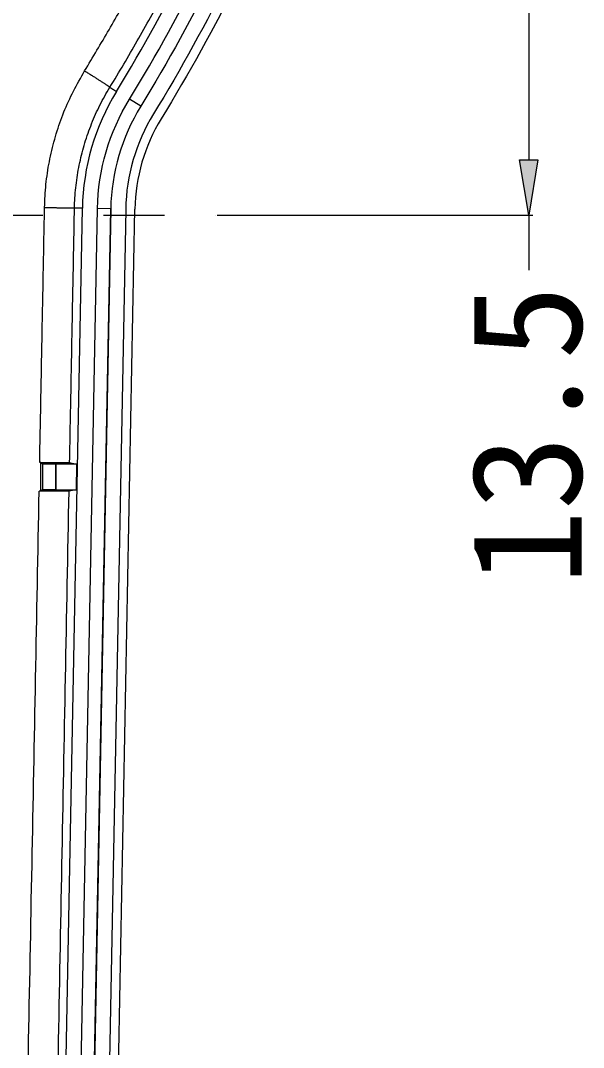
# Model space of a CAD drawing. Header units: inches. Extents: x 0 to 40, y 35.9 to 64.1.
# Drawn here: x 28.623 to 30.338, y 45.382 to 48.512 of the extents above; entities that cross this region are included whole.
import ezdxf

# ---------------------------------------------------------------- set-up
doc = ezdxf.new("R2010")
doc.units = ezdxf.units.IN
doc.header["$MEASUREMENT"] = 0
doc.linetypes.add('AI-Linetype-12', pattern=[1.032687, 0.478297, -0.184797, 0.184797, -0.184797])
doc.layers.add('2', color=7, linetype='Continuous')

# ---------------------------------------------------------------- blocks, each defined once
blk = doc.blocks.new('block 1905')
at = {"layer": '2', "color": 80, "lineweight": 18, "true_color": 0x3fff00}
blk.add_lwpolyline([(28.9432, 47.9378), (28.8484, 42.9599)], dxfattribs=at)
blk = doc.blocks.new('block 1907')
at = {"layer": '2', "color": 80, "lineweight": 18, "true_color": 0x3fff00}
blk.add_lwpolyline([(28.8029, 42.9599), (28.8977, 47.9387)], dxfattribs=at)
blk = doc.blocks.new('block 1913')
at = {"layer": '2', "color": 80, "lineweight": 18, "true_color": 0x3fff00}
blk.add_lwpolyline([(28.8762, 42.9599), (28.971, 47.9373)], dxfattribs=at)
blk = doc.blocks.new('block 1944')
at = {"layer": '2', "color": 7, "lineweight": 18, "true_color": 0xffffff}
blk.add_lwpolyline([(28.7302, 47.1599), (28.7302, 47.0825)], dxfattribs=at)
blk = doc.blocks.new('block 1971')
at = {"layer": '2', "color": 7, "lineweight": 18, "true_color": 0xffffff}
blk.add_lwpolyline([(28.7302, 47.0825), (28.7308, 47.0821)], dxfattribs=at)
blk = doc.blocks.new('block 1980')
at = {"layer": '2', "color": 7, "lineweight": 18, "true_color": 0xffffff}
blk.add_lwpolyline([(28.7308, 47.1603), (28.7302, 47.1599)], dxfattribs=at)
blk = doc.blocks.new('block 1990')
at = {"layer": '2', "color": 7, "lineweight": 18, "true_color": 0xffffff}
blk.add_lwpolyline([(28.69, 47.0825), (28.7302, 47.0825)], dxfattribs=at)
blk = doc.blocks.new('block 2010')
at = {"layer": '2', "color": 7, "lineweight": 18, "true_color": 0xffffff}
blk.add_lwpolyline([(28.7308, 47.0821), (28.7922, 47.0821)], dxfattribs=at)
blk = doc.blocks.new('block 2031')
at = {"layer": '2', "color": 7, "lineweight": 18, "true_color": 0xffffff}
blk.add_lwpolyline([(28.6849, 47.0773), (28.69, 47.0825)], dxfattribs=at)
blk = doc.blocks.new('block 2033')
at = {"layer": '2', "color": 7, "lineweight": 18, "true_color": 0xffffff}
blk.add_lwpolyline([(28.7725, 47.1645), (28.7938, 47.1603)], dxfattribs=at)
blk = doc.blocks.new('block 2091')
at = {"layer": '2', "color": 7, "lineweight": 18, "true_color": 0xffffff}
blk.add_lwpolyline([(28.8977, 47.9387), (28.8574, 47.9395)], dxfattribs=at)
blk = doc.blocks.new('block 2101')
at = {"layer": '2', "color": 7, "lineweight": 18, "true_color": 0xffffff}
blk.add_lwpolyline([(28.7617, 42.9183), (28.8574, 47.9395)], dxfattribs=at)
blk = doc.blocks.new('block 2104')
at = {"layer": '2', "color": 7, "lineweight": 18, "true_color": 0xffffff}
blk.add_lwpolyline([(28.8977, 47.9387), (28.8021, 42.9176)], dxfattribs=at)
blk = doc.blocks.new('block 2117')
at = {"layer": '2', "color": 7, "lineweight": 18, "true_color": 0xffffff}
blk.add_lwpolyline([(28.989, 48.2512), (28.9545, 48.2723)], dxfattribs=at)
blk = doc.blocks.new('block 2139')
at = {"layer": '2', "color": 7, "lineweight": 18, "true_color": 0xffffff}
blk.add_lwpolyline([(28.6849, 47.0773), (28.6849, 47.165)], dxfattribs=at)
blk = doc.blocks.new('block 2213')
at = {"layer": '2', "color": 7, "lineweight": 18, "true_color": 0xffffff}
blk.add_lwpolyline([(28.69, 47.1599), (28.6849, 47.165)], dxfattribs=at)
blk = doc.blocks.new('block 2214')
at = {"layer": '2', "color": 7, "lineweight": 18, "true_color": 0xffffff}
blk.add_lwpolyline([(28.69, 47.1599), (28.69, 47.0825)], dxfattribs=at)
blk = doc.blocks.new('block 2215')
at = {"layer": '2', "color": 7, "lineweight": 18, "true_color": 0xffffff}
blk.add_lwpolyline([(28.7302, 47.1599), (28.69, 47.1599)], dxfattribs=at)
blk = doc.blocks.new('block 2216')
at = {"layer": '2', "color": 7, "lineweight": 18, "true_color": 0xffffff}
blk.add_lwpolyline([(28.7938, 47.1603), (28.7922, 47.0821)], dxfattribs=at)
blk = doc.blocks.new('block 2217')
at = {"layer": '2', "color": 7, "lineweight": 18, "true_color": 0xffffff}
blk.add_lwpolyline([(28.7922, 47.0821), (28.7709, 47.0778)], dxfattribs=at)
blk = doc.blocks.new('block 2222')
at = {"layer": '2', "color": 7, "lineweight": 18, "true_color": 0xffffff}
blk.add_lwpolyline([(28.7156, 42.9192), (28.8113, 47.9404)], dxfattribs=at)
blk = doc.blocks.new('block 2224')
at = {"layer": '2', "color": 7, "lineweight": 18, "true_color": 0xffffff}
blk.add_lwpolyline([(28.7308, 47.0821), (28.7308, 47.1603)], dxfattribs=at)
blk = doc.blocks.new('block 2225')
at = {"layer": '2', "color": 7, "lineweight": 18, "true_color": 0xffffff}
blk.add_lwpolyline([(28.7938, 47.1603), (28.7308, 47.1603)], dxfattribs=at)
blk = doc.blocks.new('block 2282')
at = {"layer": '2', "color": 80, "lineweight": 18, "true_color": 0x3fff00}
blk.add_open_spline([(29.0278, 48.2275), (28.9744, 48.1402), (28.9452, 48.0402), (28.9432, 47.9378)], degree=3, dxfattribs=at)
blk = doc.blocks.new('block 2283')
at = {"layer": '2', "color": 80, "lineweight": 18, "true_color": 0x3fff00}
blk.add_open_spline([(29.455, 49.0903), (29.3385, 48.7905), (29.1956, 48.5018), (29.0278, 48.2275)], degree=3, dxfattribs=at)
blk = doc.blocks.new('block 2285')
at = {"layer": '2', "color": 80, "lineweight": 18, "true_color": 0x3fff00}
blk.add_open_spline([(29.0515, 48.213), (29.0006, 48.1299), (28.9729, 48.0347), (28.971, 47.9373)], degree=3, dxfattribs=at)
blk = doc.blocks.new('block 2287')
at = {"layer": '2', "color": 80, "lineweight": 18, "true_color": 0x3fff00}
blk.add_open_spline([(29.4809, 49.0802), (29.3638, 48.7789), (29.2201, 48.4887), (29.0515, 48.213)], degree=3, dxfattribs=at)
blk = doc.blocks.new('block 2342')
at = {"layer": '2', "color": 7, "lineweight": 18, "true_color": 0xffffff}
blk.add_open_spline([(28.9545, 48.2723), (29.1196, 48.5423), (29.2603, 48.8264), (29.375, 49.1213)], degree=3, dxfattribs=at)
blk = doc.blocks.new('block 2343')
at = {"layer": '2', "color": 7, "lineweight": 18, "true_color": 0xffffff}
blk.add_open_spline([(28.8574, 47.9395), (28.8596, 48.0571), (28.8931, 48.172), (28.9545, 48.2723)], degree=3, dxfattribs=at)
blk = doc.blocks.new('block 2346')
at = {"layer": '2', "color": 7, "lineweight": 18, "true_color": 0xffffff}
blk.add_open_spline([(28.989, 48.2512), (28.9313, 48.157), (28.8998, 48.0492), (28.8977, 47.9387)], degree=3, dxfattribs=at)
blk = doc.blocks.new('block 2354')
at = {"layer": '2', "color": 7, "lineweight": 18, "true_color": 0xffffff}
blk.add_open_spline([(29.4126, 49.1067), (29.2971, 48.8095), (29.1553, 48.5232), (28.989, 48.2512)], degree=3, dxfattribs=at)
blk = doc.blocks.new('block 2400')
at = {"layer": '2', "color": 7, "lineweight": 18, "true_color": 0xffffff}
blk.add_open_spline([(28.9152, 48.2963), (29.0789, 48.564), (29.2183, 48.8457), (29.332, 49.1381)], degree=3, dxfattribs=at)
blk = doc.blocks.new('block 2408')
at = {"layer": '2', "color": 7, "lineweight": 18, "true_color": 0xffffff}
blk.add_open_spline([(28.9152, 48.2963), (28.8495, 48.189), (28.8137, 48.0661), (28.8113, 47.9404)], degree=3, dxfattribs=at)
blk = doc.blocks.new('block 2426')
at = {"layer": '2', "color": 7, "lineweight": 18, "true_color": 0xffffff}
blk.add_open_spline([(28.7709, 47.0778), (28.7696, 47.0776), (28.7328, 47.0774), (28.6849, 47.0773)], degree=3, dxfattribs=at)
blk = doc.blocks.new('block 2449')
at = {"layer": '2', "color": 7, "lineweight": 18, "true_color": 0xffffff}
blk.add_open_spline([(28.6849, 47.165), (28.7336, 47.165), (28.7713, 47.1648), (28.7725, 47.1645)], degree=3, dxfattribs=at)
blk = doc.blocks.new('block 2465')
at = {"layer": '2', "color": 7, "lineweight": 18, "true_color": 0xffffff}
blk.add_lwpolyline([(28.8949, 48.3088), (28.8953, 48.3085), (28.8957, 48.3083), (28.8961, 48.308), (28.8965, 48.3078), (28.8969, 48.3075), (28.8973, 48.3073), (28.8977, 48.307), (28.8981, 48.3068), (28.8985, 48.3065), (28.8989, 48.3063), (28.8994, 48.306), (28.8998, 48.3058), (28.9001, 48.3055), (28.9006, 48.3053), (28.901, 48.3051), (28.9014, 48.3048), (28.9018, 48.3045), (28.9022, 48.3043), (28.9026, 48.3041), (28.903, 48.3038), (28.9034, 48.3035), (28.9038, 48.3033), (28.9042, 48.3031), (28.9046, 48.3028), (28.905, 48.3026), (28.9055, 48.3023), (28.9058, 48.3021), (28.9062, 48.3018), (28.9067, 48.3016), (28.9071, 48.3013), (28.9075, 48.3011), (28.9079, 48.3008), (28.9083, 48.3006), (28.9087, 48.3003), (28.9091, 48.3001), (28.9095, 48.2998), (28.9099, 48.2996), (28.9103, 48.2993), (28.9107, 48.2991), (28.9111, 48.2988), (28.9115, 48.2986), (28.9119, 48.2983), (28.9123, 48.2981), (28.9128, 48.2978), (28.9132, 48.2976), (28.9135, 48.2973), (28.914, 48.2971), (28.9144, 48.2969), (28.9148, 48.2966), (28.9152, 48.2963)], dxfattribs=at)
blk = doc.blocks.new('block 2486')
at = {"layer": '2', "color": 7, "lineweight": 18, "true_color": 0xffffff}
blk.add_lwpolyline([(28.6813, 47.165), (28.6816, 47.1806), (28.6819, 47.1962), (28.6822, 47.2117), (28.6825, 47.2272), (28.6828, 47.2428), (28.6831, 47.2583), (28.6834, 47.2739), (28.6837, 47.2894), (28.684, 47.305), (28.6843, 47.3206), (28.6846, 47.3361), (28.6849, 47.3517), (28.6852, 47.3672), (28.6855, 47.3828), (28.6858, 47.3983), (28.6861, 47.4139), (28.6864, 47.4294), (28.6867, 47.445), (28.687, 47.4605), (28.6873, 47.4761), (28.6876, 47.4916), (28.6879, 47.5072), (28.6881, 47.5227), (28.6884, 47.5383), (28.6888, 47.5538), (28.689, 47.5694), (28.6893, 47.5849), (28.6897, 47.6005), (28.6899, 47.616), (28.6902, 47.6316), (28.6905, 47.6472), (28.6908, 47.6627), (28.6911, 47.6783), (28.6914, 47.6938), (28.6917, 47.7094), (28.692, 47.7249), (28.6923, 47.7405), (28.6926, 47.756), (28.6929, 47.7716), (28.6932, 47.7871), (28.6935, 47.8027), (28.6938, 47.8182), (28.6941, 47.8338), (28.6944, 47.8493), (28.6947, 47.8649), (28.695, 47.8805), (28.6953, 47.896), (28.6956, 47.9116), (28.6959, 47.9271), (28.6962, 47.9426)], dxfattribs=at)
blk = doc.blocks.new('block 2540')
at = {"layer": '2', "color": 7, "lineweight": 18, "true_color": 0xffffff}
blk.add_open_spline([(28.6849, 47.165), (28.6848, 47.165), (28.6847, 47.165), (28.6847, 47.165), (28.6846, 47.165), (28.6845, 47.165), (28.6845, 47.165), (28.6843, 47.165), (28.6843, 47.165), (28.6843, 47.165), (28.6841, 47.165), (28.684, 47.165), (28.684, 47.165), (28.6839, 47.165), (28.6838, 47.165), (28.6838, 47.165), (28.6837, 47.165), (28.6836, 47.165), (28.6836, 47.165), (28.6835, 47.165), (28.6834, 47.165), (28.6834, 47.165), (28.6832, 47.165), (28.6832, 47.165), (28.6832, 47.165), (28.683, 47.165), (28.683, 47.165), (28.683, 47.165), (28.6828, 47.165), (28.6828, 47.165), (28.6828, 47.165), (28.6826, 47.165), (28.6826, 47.165), (28.6826, 47.165), (28.6824, 47.165), (28.6823, 47.165), (28.6823, 47.165), (28.6822, 47.165), (28.6821, 47.165), (28.6821, 47.165), (28.682, 47.165), (28.6819, 47.165), (28.6819, 47.165), (28.6818, 47.165), (28.6817, 47.165), (28.6817, 47.165), (28.6815, 47.165), (28.6815, 47.165), (28.6815, 47.165)], degree=3, knots=[0, 0, 0, 0, 1, 1, 1, 2, 2, 2, 3, 3, 3, 4, 4, 4, 5, 5, 5, 6, 6, 6, 7, 7, 7, 8, 8, 8, 9, 9, 9, 10, 10, 10, 11, 11, 11, 12, 12, 12, 13, 13, 13, 14, 14, 14, 15, 15, 15, 16, 16, 16, 16], dxfattribs=at)
blk = doc.blocks.new('block 2541')
at = {"layer": '2', "color": 7, "lineweight": 18, "true_color": 0xffffff}
blk.add_lwpolyline([(28.6962, 47.9426), (28.6966, 47.9514), (28.697, 47.9602), (28.6974, 47.969), (28.6979, 47.9777), (28.6984, 47.9865), (28.699, 47.9952), (28.6997, 48.004), (28.7005, 48.0127), (28.7014, 48.0214), (28.7024, 48.0301), (28.7036, 48.0388), (28.7048, 48.0475), (28.7061, 48.0562), (28.7076, 48.0649), (28.7091, 48.0735), (28.7107, 48.0821), (28.7125, 48.0907), (28.7143, 48.0993), (28.7162, 48.1079), (28.7182, 48.1164), (28.7202, 48.125), (28.7224, 48.1335), (28.7246, 48.1419), (28.7269, 48.1504), (28.7293, 48.1589), (28.7318, 48.1673), (28.7344, 48.1757), (28.7371, 48.184), (28.7398, 48.1924), (28.7426, 48.2007), (28.7456, 48.209), (28.7486, 48.2172), (28.7517, 48.2254), (28.755, 48.2336), (28.7583, 48.2417), (28.7617, 48.2498), (28.7652, 48.2578), (28.7689, 48.2658), (28.7726, 48.2737), (28.7765, 48.2816), (28.7804, 48.2894), (28.7844, 48.2972), (28.7884, 48.305), (28.7926, 48.3127), (28.7967, 48.3205), (28.801, 48.3281), (28.8052, 48.3358), (28.8095, 48.3435), (28.8138, 48.3512), (28.8181, 48.3588)], dxfattribs=at)
blk = doc.blocks.new('block 2543')
at = {"layer": '2', "color": 7, "lineweight": 18, "true_color": 0xffffff}
blk.add_open_spline([(28.6962, 47.9426), (28.6962, 47.9426), (28.6988, 47.9426), (28.6988, 47.9426), (28.6988, 47.9426), (28.7014, 47.9425), (28.7014, 47.9425), (28.7014, 47.9425), (28.7041, 47.9425), (28.7041, 47.9425), (28.7041, 47.9425), (28.7068, 47.9424), (28.7068, 47.9424), (28.7068, 47.9424), (28.7095, 47.9424), (28.7095, 47.9424), (28.7095, 47.9424), (28.7121, 47.9423), (28.7121, 47.9423), (28.7121, 47.9423), (28.7149, 47.9423), (28.7149, 47.9423), (28.7149, 47.9423), (28.7176, 47.9422), (28.7176, 47.9422), (28.7176, 47.9422), (28.7203, 47.9422), (28.7203, 47.9422), (28.7203, 47.9422), (28.723, 47.9421), (28.723, 47.9421), (28.723, 47.9421), (28.7257, 47.9421), (28.7257, 47.9421), (28.7257, 47.9421), (28.7283, 47.942), (28.7283, 47.942), (28.7283, 47.942), (28.731, 47.942), (28.731, 47.942), (28.731, 47.942), (28.7336, 47.9419), (28.7336, 47.9419), (28.7336, 47.9419), (28.7362, 47.9419), (28.7362, 47.9419), (28.7362, 47.9419), (28.7388, 47.9418), (28.7388, 47.9418), (28.7388, 47.9418), (28.7413, 47.9418), (28.7413, 47.9418), (28.7413, 47.9418), (28.7438, 47.9417), (28.7438, 47.9417), (28.7438, 47.9417), (28.7463, 47.9417), (28.7463, 47.9417), (28.7463, 47.9417), (28.7487, 47.9416), (28.7487, 47.9416), (28.7487, 47.9416), (28.7511, 47.9416), (28.7511, 47.9416), (28.7511, 47.9416), (28.7534, 47.9415), (28.7534, 47.9415), (28.7534, 47.9415), (28.7557, 47.9415), (28.7557, 47.9415), (28.7557, 47.9415), (28.7579, 47.9414), (28.7579, 47.9414), (28.7579, 47.9414), (28.76, 47.9414), (28.76, 47.9414), (28.76, 47.9414), (28.7621, 47.9414), (28.7621, 47.9414), (28.7621, 47.9414), (28.7641, 47.9413), (28.7641, 47.9413), (28.7641, 47.9413), (28.766, 47.9413), (28.766, 47.9413), (28.766, 47.9413), (28.7678, 47.9413), (28.7678, 47.9413), (28.7678, 47.9413), (28.7695, 47.9412), (28.7695, 47.9412), (28.7695, 47.9412), (28.7712, 47.9412), (28.7712, 47.9412), (28.7712, 47.9412), (28.7727, 47.9412), (28.7727, 47.9412), (28.7727, 47.9412), (28.7743, 47.9411), (28.7743, 47.9411), (28.7743, 47.9411), (28.7757, 47.9411), (28.7757, 47.9411), (28.7757, 47.9411), (28.777, 47.9411), (28.777, 47.9411), (28.777, 47.9411), (28.7783, 47.941), (28.7783, 47.941), (28.7783, 47.941), (28.7795, 47.941), (28.7795, 47.941), (28.7795, 47.941), (28.7805, 47.941), (28.7805, 47.941), (28.7805, 47.941), (28.7816, 47.9409), (28.7816, 47.9409), (28.7816, 47.9409), (28.7825, 47.9409), (28.7825, 47.9409), (28.7825, 47.9409), (28.7834, 47.9409), (28.7834, 47.9409), (28.7834, 47.9409), (28.7841, 47.9409), (28.7841, 47.9409), (28.7841, 47.9409), (28.7848, 47.9409), (28.7848, 47.9409), (28.7848, 47.9409), (28.7854, 47.9409), (28.7854, 47.9409), (28.7854, 47.9409), (28.7859, 47.9408), (28.7859, 47.9408), (28.7859, 47.9408), (28.7864, 47.9408), (28.7864, 47.9408), (28.7864, 47.9408), (28.7867, 47.9408), (28.7867, 47.9408), (28.7867, 47.9408), (28.787, 47.9408), (28.787, 47.9408), (28.787, 47.9408), (28.7872, 47.9408), (28.7872, 47.9408)], degree=3, knots=[0, 0, 0, 0, 1, 1, 1, 2, 2, 2, 3, 3, 3, 4, 4, 4, 5, 5, 5, 6, 6, 6, 7, 7, 7, 8, 8, 8, 9, 9, 9, 10, 10, 10, 11, 11, 11, 12, 12, 12, 13, 13, 13, 14, 14, 14, 15, 15, 15, 16, 16, 16, 17, 17, 17, 18, 18, 18, 19, 19, 19, 20, 20, 20, 21, 21, 21, 22, 22, 22, 23, 23, 23, 24, 24, 24, 25, 25, 25, 26, 26, 26, 27, 27, 27, 28, 28, 28, 29, 29, 29, 30, 30, 30, 31, 31, 31, 32, 32, 32, 33, 33, 33, 34, 34, 34, 35, 35, 35, 36, 36, 36, 37, 37, 37, 38, 38, 38, 39, 39, 39, 40, 40, 40, 41, 41, 41, 42, 42, 42, 43, 43, 43, 44, 44, 44, 45, 45, 45, 46, 46, 46, 47, 47, 47, 48, 48, 48, 49, 49, 49, 49], dxfattribs=at)
blk = doc.blocks.new('block 2558')
at = {"layer": '2', "color": 7, "lineweight": 18, "true_color": 0xffffff}
blk.add_lwpolyline([(28.8181, 48.3588), (28.8228, 48.3667), (28.8275, 48.3745), (28.8322, 48.3823), (28.8369, 48.3902), (28.8416, 48.398), (28.8463, 48.4059), (28.851, 48.4137), (28.8556, 48.4216), (28.8603, 48.4295), (28.8649, 48.4373), (28.8696, 48.4452), (28.8742, 48.4531), (28.8789, 48.461), (28.8835, 48.4688), (28.8881, 48.4767), (28.8927, 48.4846), (28.8973, 48.4925), (28.9018, 48.5005), (28.9064, 48.5084), (28.9109, 48.5163), (28.9154, 48.5243), (28.92, 48.5322), (28.9244, 48.5402), (28.9289, 48.5481), (28.9334, 48.5561), (28.9378, 48.5641), (28.9422, 48.5721), (28.9466, 48.5802), (28.9509, 48.5882), (28.9553, 48.5962), (28.9596, 48.6043), (28.9639, 48.6123), (28.9682, 48.6204), (28.9725, 48.6285), (28.9767, 48.6365), (28.981, 48.6446), (28.9852, 48.6527), (28.9895, 48.6609), (28.9937, 48.669), (28.9979, 48.6771), (29.0021, 48.6852), (29.0063, 48.6933), (29.0105, 48.7015), (29.0147, 48.7096), (29.0189, 48.7177), (29.023, 48.7258), (29.0272, 48.734), (29.0314, 48.7421), (29.0355, 48.7502), (29.0397, 48.7584)], dxfattribs=at)
blk = doc.blocks.new('block 2559')
at = {"layer": '2', "color": 7, "lineweight": 18, "true_color": 0xffffff}
blk.add_lwpolyline([(28.7873, 47.9408), (28.7875, 47.9486), (28.7878, 47.9563), (28.7881, 47.9641), (28.7886, 47.9718), (28.7891, 47.9795), (28.7897, 47.9873), (28.7904, 47.995), (28.7912, 48.0027), (28.792, 48.0104), (28.793, 48.0181), (28.794, 48.0258), (28.7951, 48.0335), (28.7963, 48.0412), (28.7976, 48.0488), (28.7989, 48.0565), (28.8003, 48.0641), (28.8018, 48.0717), (28.8034, 48.0793), (28.8051, 48.0869), (28.8068, 48.0944), (28.8086, 48.102), (28.8105, 48.1095), (28.8125, 48.117), (28.8146, 48.1245), (28.8167, 48.1319), (28.8189, 48.1394), (28.8213, 48.1468), (28.8236, 48.1542), (28.8261, 48.1616), (28.8286, 48.1689), (28.8312, 48.1762), (28.8339, 48.1835), (28.8366, 48.1908), (28.8395, 48.198), (28.8424, 48.2052), (28.8454, 48.2123), (28.8484, 48.2195), (28.8515, 48.2265), (28.8547, 48.2336), (28.858, 48.2406), (28.8614, 48.2476), (28.8648, 48.2546), (28.8683, 48.2615), (28.8719, 48.2684), (28.8756, 48.2752), (28.8793, 48.282), (28.8831, 48.2888), (28.8869, 48.2955), (28.8909, 48.3021), (28.8949, 48.3088)], dxfattribs=at)
blk = doc.blocks.new('block 2724')
at = {"layer": '2', "color": 7, "lineweight": 18, "true_color": 0xffffff}
blk.add_open_spline([(28.6849, 47.0773), (28.6848, 47.0773), (28.6847, 47.0773), (28.6847, 47.0773), (28.6846, 47.0773), (28.6845, 47.0773), (28.6845, 47.0773), (28.6844, 47.0773), (28.6843, 47.0773), (28.6843, 47.0773), (28.6841, 47.0773), (28.684, 47.0773), (28.684, 47.0773), (28.6839, 47.0773), (28.6838, 47.0773), (28.6838, 47.0773), (28.6837, 47.0773), (28.6836, 47.0773), (28.6836, 47.0773), (28.6835, 47.0773), (28.6834, 47.0773), (28.6834, 47.0773), (28.6833, 47.0773), (28.6832, 47.0773), (28.6832, 47.0773), (28.6831, 47.0773), (28.683, 47.0773), (28.683, 47.0773), (28.6829, 47.0773), (28.6828, 47.0773), (28.6828, 47.0773), (28.6827, 47.0773), (28.6826, 47.0773), (28.6826, 47.0773), (28.6825, 47.0773), (28.6823, 47.0773), (28.6823, 47.0773), (28.6822, 47.0773), (28.6821, 47.0773), (28.6821, 47.0773), (28.682, 47.0773), (28.6819, 47.0773), (28.6819, 47.0773), (28.6818, 47.0773), (28.6817, 47.0773), (28.6817, 47.0773), (28.6816, 47.0773), (28.6815, 47.0773), (28.6815, 47.0773), (28.6814, 47.0773), (28.6813, 47.0773), (28.6813, 47.0773), (28.6812, 47.0773), (28.6811, 47.0773), (28.6811, 47.0773), (28.681, 47.0773), (28.6809, 47.0773), (28.6809, 47.0773), (28.6808, 47.0773), (28.6807, 47.0773), (28.6807, 47.0773), (28.6806, 47.0773), (28.6805, 47.0773), (28.6805, 47.0773), (28.6804, 47.0773), (28.6802, 47.0773), (28.6802, 47.0773), (28.6801, 47.0773), (28.68, 47.0773), (28.68, 47.0773), (28.6799, 47.0773), (28.6798, 47.0773), (28.6798, 47.0773), (28.6797, 47.0773), (28.6796, 47.0773), (28.6796, 47.0773)], degree=3, knots=[0, 0, 0, 0, 1, 1, 1, 2, 2, 2, 3, 3, 3, 4, 4, 4, 5, 5, 5, 6, 6, 6, 7, 7, 7, 8, 8, 8, 9, 9, 9, 10, 10, 10, 11, 11, 11, 12, 12, 12, 13, 13, 13, 14, 14, 14, 15, 15, 15, 16, 16, 16, 17, 17, 17, 18, 18, 18, 19, 19, 19, 20, 20, 20, 21, 21, 21, 22, 22, 22, 23, 23, 23, 24, 24, 24, 25, 25, 25, 25], dxfattribs=at)
blk = doc.blocks.new('block 2725')
at = {"layer": '2', "color": 7, "lineweight": 18, "true_color": 0xffffff}
blk.add_lwpolyline([(28.6457, 45.2979), (28.6463, 45.3335), (28.647, 45.3691), (28.6477, 45.4047), (28.6484, 45.4403), (28.649, 45.4758), (28.6497, 45.5114), (28.6504, 45.547), (28.6511, 45.5826), (28.6518, 45.6182), (28.6524, 45.6538), (28.6531, 45.6894), (28.6538, 45.725), (28.6545, 45.7605), (28.6552, 45.7961), (28.6558, 45.8317), (28.6565, 45.8673), (28.6572, 45.9029), (28.6579, 45.9385), (28.6585, 45.9741), (28.6592, 46.0097), (28.6599, 46.0453), (28.6606, 46.0808), (28.6613, 46.1164), (28.662, 46.152), (28.6626, 46.1876), (28.6633, 46.2232), (28.664, 46.2588), (28.6647, 46.2944), (28.6654, 46.33), (28.666, 46.3655), (28.6667, 46.4012), (28.6674, 46.4367), (28.6681, 46.4723), (28.6687, 46.5079), (28.6694, 46.5435), (28.6701, 46.5791), (28.6708, 46.6147), (28.6715, 46.6503), (28.6722, 46.6859), (28.6728, 46.7215), (28.6735, 46.757), (28.6742, 46.7926), (28.6749, 46.8282), (28.6755, 46.8638), (28.6762, 46.8994), (28.6769, 46.935), (28.6776, 46.9706), (28.6782, 47.0062), (28.6789, 47.0417), (28.6796, 47.0773)], dxfattribs=at)
blk = doc.blocks.new('block 2856')
at = {"layer": '2', "color": 7, "lineweight": 18, "true_color": 0xffffff}
blk.add_lwpolyline([(28.7369, 45.2974), (28.7376, 45.333), (28.7383, 45.3686), (28.739, 45.4042), (28.7396, 45.4398), (28.7403, 45.4755), (28.741, 45.5111), (28.7417, 45.5467), (28.7423, 45.5823), (28.743, 45.6179), (28.7437, 45.6535), (28.7444, 45.6891), (28.745, 45.7247), (28.7457, 45.7603), (28.7464, 45.7959), (28.7471, 45.8315), (28.7478, 45.8671), (28.7485, 45.9028), (28.7491, 45.9384), (28.7498, 45.974), (28.7505, 46.0096), (28.7512, 46.0452), (28.7518, 46.0808), (28.7525, 46.1164), (28.7532, 46.152), (28.7539, 46.1876), (28.7546, 46.2232), (28.7552, 46.2588), (28.7559, 46.2944), (28.7566, 46.3301), (28.7573, 46.3656), (28.758, 46.4013), (28.7586, 46.4369), (28.7593, 46.4725), (28.76, 46.5081), (28.7607, 46.5437), (28.7613, 46.5793), (28.762, 46.6149), (28.7627, 46.6505), (28.7634, 46.6861), (28.7641, 46.7217), (28.7648, 46.7574), (28.7654, 46.7929), (28.7661, 46.8286), (28.7668, 46.8642), (28.7675, 46.8998), (28.7681, 46.9354), (28.7688, 46.971), (28.7695, 47.0066), (28.7702, 47.0422), (28.7709, 47.0778)], dxfattribs=at)
blk = doc.blocks.new('block 2857')
at = {"layer": '2', "color": 7, "lineweight": 18, "true_color": 0xffffff}
blk.add_lwpolyline([(28.7725, 47.1645), (28.7728, 47.1801), (28.7731, 47.1956), (28.7734, 47.2111), (28.7737, 47.2266), (28.774, 47.2422), (28.7743, 47.2577), (28.7746, 47.2732), (28.7749, 47.2888), (28.7752, 47.3043), (28.7755, 47.3198), (28.7758, 47.3353), (28.7761, 47.3508), (28.7764, 47.3664), (28.7767, 47.3819), (28.777, 47.3974), (28.7773, 47.413), (28.7775, 47.4285), (28.7778, 47.444), (28.7782, 47.4595), (28.7784, 47.4751), (28.7787, 47.4906), (28.779, 47.5061), (28.7793, 47.5216), (28.7796, 47.5372), (28.7799, 47.5527), (28.7802, 47.5682), (28.7805, 47.5837), (28.7808, 47.5993), (28.7811, 47.6148), (28.7814, 47.6303), (28.7817, 47.6458), (28.782, 47.6614), (28.7823, 47.6769), (28.7826, 47.6924), (28.7829, 47.7079), (28.7832, 47.7235), (28.7835, 47.739), (28.7838, 47.7545), (28.784, 47.77), (28.7844, 47.7856), (28.7847, 47.8011), (28.7849, 47.8166), (28.7853, 47.8322), (28.7855, 47.8477), (28.7858, 47.8632), (28.7861, 47.8787), (28.7864, 47.8942), (28.7867, 47.9098), (28.787, 47.9253), (28.7873, 47.9408)], dxfattribs=at)
blk = doc.blocks.new('block 2858')
at = {"layer": '2', "color": 7, "lineweight": 18, "true_color": 0xffffff}
blk.add_lwpolyline([(28.8113, 47.9404), (28.8108, 47.9404), (28.8103, 47.9404), (28.8099, 47.9404), (28.8094, 47.9404), (28.8089, 47.9404), (28.8084, 47.9404), (28.8079, 47.9404), (28.8074, 47.9404), (28.807, 47.9404), (28.8065, 47.9404), (28.806, 47.9405), (28.8055, 47.9405), (28.8051, 47.9405), (28.8046, 47.9405), (28.8041, 47.9405), (28.8036, 47.9405), (28.8031, 47.9405), (28.8027, 47.9405), (28.8022, 47.9405), (28.8017, 47.9405), (28.8012, 47.9406), (28.8007, 47.9406), (28.8003, 47.9406), (28.7998, 47.9406), (28.7993, 47.9406), (28.7988, 47.9406), (28.7983, 47.9406), (28.7979, 47.9406), (28.7974, 47.9406), (28.7969, 47.9406), (28.7964, 47.9406), (28.7959, 47.9406), (28.7955, 47.9407), (28.795, 47.9407), (28.7945, 47.9407), (28.794, 47.9407), (28.7936, 47.9407), (28.7931, 47.9407), (28.7926, 47.9407), (28.7921, 47.9407), (28.7916, 47.9407), (28.7911, 47.9407), (28.7907, 47.9407), (28.7902, 47.9408), (28.7897, 47.9408), (28.7893, 47.9408), (28.7888, 47.9408), (28.7883, 47.9408), (28.7878, 47.9408), (28.7873, 47.9408)], dxfattribs=at)
blk = doc.blocks.new('block 2859')
at = {"layer": '2', "color": 7, "lineweight": 18, "true_color": 0xffffff}
blk.add_open_spline([(28.8181, 48.3588), (28.8181, 48.3588), (28.8204, 48.3574), (28.8204, 48.3574), (28.8204, 48.3574), (28.8226, 48.356), (28.8226, 48.356), (28.8226, 48.356), (28.8249, 48.3546), (28.8249, 48.3546), (28.8249, 48.3546), (28.8271, 48.3532), (28.8271, 48.3532), (28.8271, 48.3532), (28.8295, 48.3518), (28.8295, 48.3518), (28.8295, 48.3518), (28.8318, 48.3504), (28.8318, 48.3504), (28.8318, 48.3504), (28.8341, 48.3489), (28.8341, 48.3489), (28.8341, 48.3489), (28.8364, 48.3475), (28.8364, 48.3475), (28.8364, 48.3475), (28.8387, 48.3461), (28.8387, 48.3461), (28.8387, 48.3461), (28.841, 48.3446), (28.841, 48.3446), (28.841, 48.3446), (28.8433, 48.3432), (28.8433, 48.3432), (28.8433, 48.3432), (28.8455, 48.3418), (28.8455, 48.3418), (28.8455, 48.3418), (28.8478, 48.3403), (28.8478, 48.3403), (28.8478, 48.3403), (28.8501, 48.3389), (28.8501, 48.3389), (28.8501, 48.3389), (28.8523, 48.3375), (28.8523, 48.3375), (28.8523, 48.3375), (28.8544, 48.3361), (28.8544, 48.3361), (28.8544, 48.3361), (28.8566, 48.3348), (28.8566, 48.3348), (28.8566, 48.3348), (28.8587, 48.3334), (28.8587, 48.3334), (28.8587, 48.3334), (28.8608, 48.3321), (28.8608, 48.3321), (28.8608, 48.3321), (28.8629, 48.3308), (28.8629, 48.3308), (28.8629, 48.3308), (28.8649, 48.3295), (28.8649, 48.3295), (28.8649, 48.3295), (28.8668, 48.3282), (28.8668, 48.3282), (28.8668, 48.3282), (28.8688, 48.327), (28.8688, 48.327), (28.8688, 48.327), (28.8706, 48.3258), (28.8706, 48.3258), (28.8706, 48.3258), (28.8724, 48.3246), (28.8724, 48.3246), (28.8724, 48.3246), (28.8741, 48.3235), (28.8741, 48.3235), (28.8741, 48.3235), (28.8758, 48.3224), (28.8758, 48.3224), (28.8758, 48.3224), (28.8774, 48.3213), (28.8774, 48.3213), (28.8774, 48.3213), (28.879, 48.3203), (28.879, 48.3203), (28.879, 48.3203), (28.8804, 48.3194), (28.8804, 48.3194), (28.8804, 48.3194), (28.8818, 48.3184), (28.8818, 48.3184), (28.8818, 48.3184), (28.8831, 48.3175), (28.8831, 48.3175), (28.8831, 48.3175), (28.8844, 48.3167), (28.8844, 48.3167), (28.8844, 48.3167), (28.8855, 48.3159), (28.8855, 48.3159), (28.8855, 48.3159), (28.8866, 48.3151), (28.8866, 48.3151), (28.8866, 48.3151), (28.8877, 48.3144), (28.8877, 48.3144), (28.8877, 48.3144), (28.8887, 48.3137), (28.8887, 48.3137), (28.8887, 48.3137), (28.8896, 48.3131), (28.8896, 48.3131), (28.8896, 48.3131), (28.8904, 48.3125), (28.8904, 48.3125), (28.8904, 48.3125), (28.8912, 48.3119), (28.8912, 48.3119), (28.8912, 48.3119), (28.8918, 48.3114), (28.8918, 48.3114), (28.8918, 48.3114), (28.8925, 48.311), (28.8925, 48.311), (28.8925, 48.311), (28.893, 48.3105), (28.893, 48.3105), (28.893, 48.3105), (28.8935, 48.3102), (28.8935, 48.3102), (28.8935, 48.3102), (28.8939, 48.3098), (28.8939, 48.3098), (28.8939, 48.3098), (28.8942, 48.3095), (28.8942, 48.3095), (28.8942, 48.3095), (28.8945, 48.3093), (28.8945, 48.3093), (28.8945, 48.3093), (28.8947, 48.3091), (28.8947, 48.3091), (28.8948, 48.3089), (28.8949, 48.3088), (28.8949, 48.3088)], degree=3, knots=[0, 0, 0, 0, 1, 1, 1, 2, 2, 2, 3, 3, 3, 4, 4, 4, 5, 5, 5, 6, 6, 6, 7, 7, 7, 8, 8, 8, 9, 9, 9, 10, 10, 10, 11, 11, 11, 12, 12, 12, 13, 13, 13, 14, 14, 14, 15, 15, 15, 16, 16, 16, 17, 17, 17, 18, 18, 18, 19, 19, 19, 20, 20, 20, 21, 21, 21, 22, 22, 22, 23, 23, 23, 24, 24, 24, 25, 25, 25, 26, 26, 26, 27, 27, 27, 28, 28, 28, 29, 29, 29, 30, 30, 30, 31, 31, 31, 32, 32, 32, 33, 33, 33, 34, 34, 34, 35, 35, 35, 36, 36, 36, 37, 37, 37, 38, 38, 38, 39, 39, 39, 40, 40, 40, 41, 41, 41, 42, 42, 42, 43, 43, 43, 44, 44, 44, 45, 45, 45, 46, 46, 46, 47, 47, 47, 48, 48, 48, 49, 49, 49, 49], dxfattribs=at)
blk = doc.blocks.new('block 2866')
at = {"layer": '2', "color": 7, "lineweight": 18, "true_color": 0xffffff}
blk.add_lwpolyline([(28.8949, 48.3088), (28.9003, 48.3175), (28.9056, 48.3263), (28.9109, 48.3351), (28.9162, 48.3439), (28.9215, 48.3527), (28.9268, 48.3615), (28.932, 48.3703), (28.9373, 48.3792), (28.9425, 48.388), (28.9477, 48.3969), (28.9529, 48.4058), (28.958, 48.4147), (28.9632, 48.4235), (28.9683, 48.4324), (28.9734, 48.4413), (28.9785, 48.4503), (28.9836, 48.4592), (28.9887, 48.4681), (28.9937, 48.4771), (28.9987, 48.486), (29.0038, 48.495), (29.0088, 48.504), (29.0137, 48.513), (29.0187, 48.522), (29.0236, 48.531), (29.0285, 48.54), (29.0335, 48.549), (29.0384, 48.5581), (29.0432, 48.5671), (29.0481, 48.5762), (29.0529, 48.5852), (29.0577, 48.5943), (29.0625, 48.6034), (29.0673, 48.6125), (29.0721, 48.6216), (29.0768, 48.6307), (29.0815, 48.6398), (29.0863, 48.649), (29.0909, 48.6581), (29.0956, 48.6672), (29.1003, 48.6764), (29.1049, 48.6856), (29.1095, 48.6947), (29.1141, 48.7039), (29.1187, 48.7131), (29.1233, 48.7223), (29.1278, 48.7315), (29.1324, 48.7408), (29.1369, 48.75), (29.1414, 48.7592)], dxfattribs=at)
blk = doc.blocks.new('block 3297')
at = {"layer": '2', "color": 1, "linetype": 'AI-Linetype-12', "lineweight": 18, "true_color": 0xff0000}
blk.add_lwpolyline([(24.0823, 47.9193), (29.5174, 47.9193)], dxfattribs=at)
blk = doc.blocks.new('block 3635')
at = {"color": 5, "lineweight": 18, "true_color": 0x0000ff}
blk.add_lwpolyline([(28.3404, 48.8278), (30.183, 48.8278)], dxfattribs=at)
blk = doc.blocks.new('block 3636')
at = {"color": 5, "lineweight": 18, "true_color": 0x0000ff}
blk.add_lwpolyline([(29.2221, 47.9193), (30.183, 47.9193)], dxfattribs=at)
blk = doc.blocks.new('block 3637')
at = {"color": 5, "lineweight": 18, "true_color": 0x0000ff}
blk.add_lwpolyline([(30.1709, 48.6595), (30.1709, 48.0876)], dxfattribs=at)
blk = doc.blocks.new('block 3638')
at = {"color": 5, "lineweight": 18, "true_color": 0x0000ff}
blk.add_lwpolyline([(30.1709, 47.9193), (30.1709, 47.7511)], dxfattribs=at)
blk = doc.blocks.new('block 3639')
at = {"true_color": 0x0000ff}
h = blk.add_hatch(color=5, dxfattribs=at)
h.dxf.hatch_style = 2
h.paths.add_polyline_path([(30.1429, 48.6595), (30.199, 48.6595), (30.1709, 48.8278)])
at = {"lineweight": 0}
blk.add_lwpolyline([(30.1429, 48.6595), (30.199, 48.6595), (30.1709, 48.8278), (30.1429, 48.6595)], dxfattribs=at)
blk = doc.blocks.new('block 3640')
at = {"true_color": 0x0000ff}
h = blk.add_hatch(color=5, dxfattribs=at)
h.dxf.hatch_style = 2
h.paths.add_polyline_path([(30.1429, 48.0876), (30.199, 48.0876), (30.1709, 47.9193)])
at = {"lineweight": 0}
blk.add_lwpolyline([(30.1429, 48.0876), (30.199, 48.0876), (30.1709, 47.9193), (30.1429, 48.0876)], dxfattribs=at)
blk = doc.blocks.new('block 3641')
at = {"color": 4, "true_color": 0x00ffff, "insert": (30.3375, 46.7909), "char_height": 0.336544, "attachment_point": 7, "rotation": 90}
blk.add_mtext('\\fTxt|b0|i0|c0|p34;\\W1;13.5', dxfattribs=at)
blk = doc.blocks.new('block 3642')
at = {"lineweight": 0}
blk.add_lwpolyline([(28.3362, 48.8278), (28.3362, 48.8278)], dxfattribs=at)
blk = doc.blocks.new('block 3643')
at = {"lineweight": 0}
blk.add_lwpolyline([(29.2179, 47.9193), (29.2179, 47.9193)], dxfattribs=at)
blk = doc.blocks.new('block 3644')
at = {"lineweight": 0}
blk.add_lwpolyline([(30.1709, 47.9193), (30.1709, 47.9193)], dxfattribs=at)
blk = doc.blocks.new('block 3634')
for name in ['block 3642', 'block 3635', 'block 3639', 'block 3637', 'block 3640', 'block 3643', 'block 3636', 'block 3638', 'block 3644', 'block 3641']:
    blk.add_blockref(name, (0, 0))

msp = doc.modelspace()

# ---------------------------------------------------------------- block references
msp.add_blockref('block 3634', (0, 0))
at = {"layer": '2'}
for name in ['block 2400', 'block 2342', 'block 2354', 'block 2283', 'block 2287', 'block 2558', 'block 2866', 'block 2541', 'block 2859', 'block 2559', 'block 2408', 'block 2465', 'block 2343', 'block 2346', 'block 2117', 'block 2282', 'block 2285', 'block 2486', 'block 2543', 'block 2222', 'block 2101', 'block 2857', 'block 2858', 'block 2104', 'block 1907', 'block 1905', 'block 2091', 'block 1913', 'block 3297', 'block 2540', 'block 2139', 'block 2213', 'block 2449', 'block 2214', 'block 2215', 'block 1980', 'block 1944', 'block 2224', 'block 2225', 'block 2033', 'block 2216', 'block 2725', 'block 2724', 'block 2031', 'block 2426', 'block 1990', 'block 1971', 'block 2010', 'block 2856', 'block 2217']:
    msp.add_blockref(name, (0, 0), dxfattribs=at)

doc.saveas('drawing.dxf')
